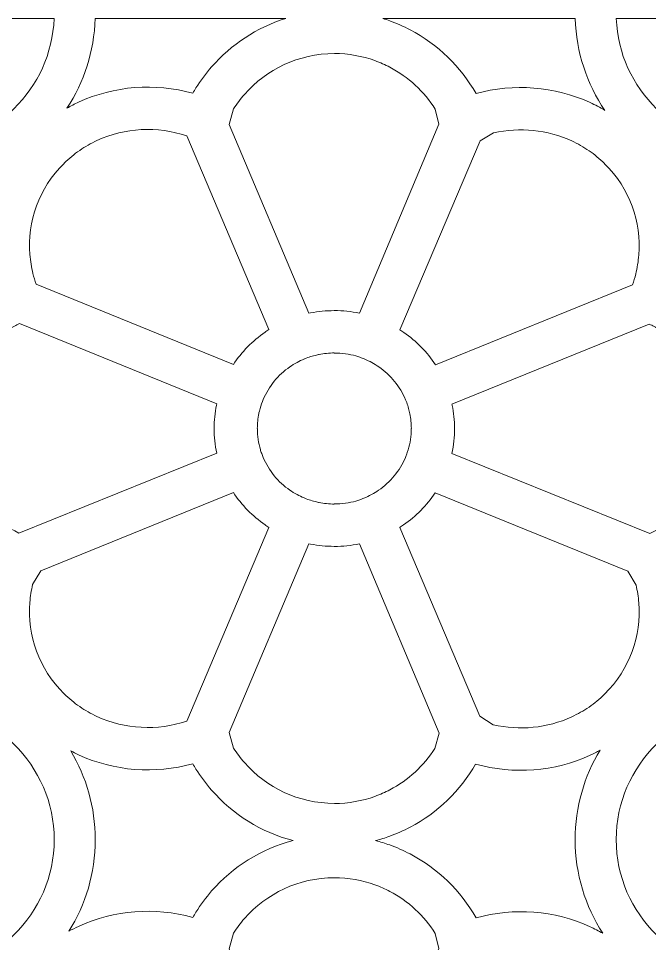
# Model space of a CAD drawing. Header units: millimetres. Extents: x -1200 to 1200, y -590 to 590.
# Drawn here: x 48.3 to 349.9, y 147.8 to 590 of the extents above; entities that cross this region are included whole.
import ezdxf

# ---------------------------------------------------------------- set-up
doc = ezdxf.new("R2010")
doc.units = ezdxf.units.MM
doc.header["$MEASUREMENT"] = 0
doc.layers.add('Layer 1', color=7, linetype='Continuous')

msp = doc.modelspace()

# ---------------------------------------------------------------- linework, layer by layer
at = {"layer": 'Layer 1', "color": 250, "lineweight": 20}
for points, knots in [([(-65.9923, 589.9734), (-65.9923, 589.9734), (65.3588, 589.9734), (65.3588, 589.9734), (64.7202, 573.1714), (57.4929, 557.9916), (46.1286, 546.8417), (34.2185, 535.1566), (17.7952, 527.9271), (-0.3137, 527.9267), (-0.3137, 527.9267), (-0.3137, 527.9644), (-0.3137, 527.9644), (-0.3137, 527.9644), (-0.3161, 527.9644), (-0.3161, 527.9644), (-0.3161, 527.9644), (-0.3213, 527.9644), (-0.3213, 527.9644), (-0.3213, 527.9644), (-0.3213, 527.9267), (-0.3213, 527.9267), (-18.4281, 527.9277), (-34.8496, 535.1566), (-46.7587, 546.8404), (-58.1238, 557.9899), (-65.3537, 573.1707), (-65.9923, 589.9734)], [0, 0, 0, 0, 0.11111111, 0.11111111, 0.11111111, 0.22222222, 0.22222222, 0.22222222, 0.33333333, 0.33333333, 0.33333333, 0.44444444, 0.44444444, 0.44444444, 0.55555556, 0.55555556, 0.55555556, 0.66666667, 0.66666667, 0.66666667, 0.77777778, 0.77777778, 0.77777778, 0.88888889, 0.88888889, 0.88888889, 1, 1, 1, 1]), ([(84.9792, 589.9734), (84.9792, 589.9734), (176.025, 589.9734), (176.025, 589.9734), (162.168, 585.6434), (149.9743, 577.5489), (140.6436, 566.8897), (137.8828, 563.7365), (135.373, 560.3554), (133.1475, 556.7807), (132.6223, 555.9368), (132.1127, 555.0841), (131.6206, 554.2242), (113.5585, 559.2512), (94.0999, 557.8435), (77.0349, 549.9651), (75.1725, 549.1052), (73.3243, 548.156), (71.4968, 547.1195), (79.634, 559.5307), (84.5219, 574.2024), (84.9792, 589.9734)], [0, 0, 0, 0, 0.14285714, 0.14285714, 0.14285714, 0.28571429, 0.28571429, 0.28571429, 0.42857143, 0.42857143, 0.42857143, 0.57142857, 0.57142857, 0.57142857, 0.71428571, 0.71428571, 0.71428571, 0.85714286, 0.85714286, 0.85714286, 1, 1, 1, 1]), ([(222.5067, 589.9734), (222.5067, 589.9734), (314.3888, 589.9734), (314.3888, 589.9734), (314.8593, 573.7438), (320.0229, 558.6797), (328.5898, 546.0441), (326.2648, 547.4343), (323.9054, 548.6809), (321.5212, 549.7814), (304.4768, 557.6508), (285.0413, 559.064), (266.9965, 554.0576), (259.6689, 566.994), (248.7018, 577.6272), (235.4736, 584.5762), (232.2506, 586.2696), (229.0001, 587.7133), (225.7468, 588.887), (224.6785, 589.2723), (223.5976, 589.6343), (222.5067, 589.9734)], [0, 0, 0, 0, 0.14285714, 0.14285714, 0.14285714, 0.28571429, 0.28571429, 0.28571429, 0.42857143, 0.42857143, 0.42857143, 0.57142857, 0.57142857, 0.57142857, 0.71428571, 0.71428571, 0.71428571, 0.85714286, 0.85714286, 0.85714286, 1, 1, 1, 1]), ([(334.0093, 589.9734), (334.0093, 589.9734), (465.3604, 589.9734), (465.3604, 589.9734), (464.7218, 573.1714), (457.4946, 557.9916), (446.1303, 546.8417), (434.2201, 535.1566), (417.7968, 527.9271), (399.688, 527.9267), (399.688, 527.9267), (399.688, 527.9644), (399.688, 527.9644), (399.688, 527.9644), (399.6855, 527.9644), (399.6855, 527.9644), (399.6855, 527.9644), (399.6803, 527.9644), (399.6803, 527.9644), (399.6803, 527.9644), (399.6803, 527.9267), (399.6803, 527.9267), (381.5736, 527.9277), (365.1521, 535.1566), (353.2429, 546.8404), (341.8779, 557.9899), (334.6479, 573.1707), (334.0093, 589.9734)], [0, 0, 0, 0, 0.11111111, 0.11111111, 0.11111111, 0.22222222, 0.22222222, 0.22222222, 0.33333333, 0.33333333, 0.33333333, 0.44444444, 0.44444444, 0.44444444, 0.55555556, 0.55555556, 0.55555556, 0.66666667, 0.66666667, 0.66666667, 0.77777778, 0.77777778, 0.77777778, 0.88888889, 0.88888889, 0.88888889, 1, 1, 1, 1]), ([(249.2026, 539.3969), (249.2026, 539.3969), (247.5215, 546.6145), (247.5215, 546.6145), (242.1756, 555.0848), (234.6648, 562.0475), (225.7677, 566.7213), (223.577, 567.8721), (221.1935, 568.9164), (218.6291, 569.8416), (212.5486, 572.0343), (206.0332, 573.2313), (199.2887, 573.2316), (199.2887, 573.2316), (199.2887, 573.1919), (199.2887, 573.1919), (199.2887, 573.1919), (199.2824, 573.1919), (199.2824, 573.1919), (182.1456, 573.1919), (166.7809, 565.6496), (156.3352, 553.7168), (154.4278, 551.5381), (152.6822, 549.213), (151.1193, 546.7637), (151.1193, 546.7637), (149.0919, 539.3042), (149.0919, 539.3042), (149.0919, 539.3042), (187.1651, 449.0599), (187.1651, 449.0599), (187.1651, 449.0599), (187.909, 449.2074), (187.909, 449.2074), (191.5833, 449.9338), (195.3814, 450.3164), (199.2667, 450.3174), (199.2667, 450.3174), (199.2667, 450.3567), (199.2667, 450.3567), (199.2667, 450.3567), (199.2779, 450.3567), (199.2779, 450.3567), (203.3351, 450.3567), (207.3411, 449.9205), (211.248, 449.0958), (211.248, 449.0958), (249.2026, 539.3969), (249.2026, 539.3969)], [0, 0, 0, 0, 0.0625, 0.0625, 0.0625, 0.125, 0.125, 0.125, 0.1875, 0.1875, 0.1875, 0.25, 0.25, 0.25, 0.3125, 0.3125, 0.3125, 0.375, 0.375, 0.375, 0.4375, 0.4375, 0.4375, 0.5, 0.5, 0.5, 0.5625, 0.5625, 0.5625, 0.625, 0.625, 0.625, 0.6875, 0.6875, 0.6875, 0.75, 0.75, 0.75, 0.8125, 0.8125, 0.8125, 0.875, 0.875, 0.875, 0.9375, 0.9375, 0.9375, 1, 1, 1, 1]), ([(56.7455, 462.8973), (56.7455, 462.8973), (151.0266, 424.5537), (151.0266, 424.5537), (155.012, 430.5754), (160.1528, 435.8172), (166.1457, 439.9788), (166.7701, 440.4127), (167.3895, 440.8274), (168.0078, 441.225), (168.0078, 441.225), (128.7095, 533.8995), (128.7095, 533.8995), (114.6564, 538.5572), (99.2359, 537.813), (85.8511, 531.6339), (82.9278, 530.2837), (80.1564, 528.7206), (77.5773, 526.9478), (74.9957, 525.1732), (72.4901, 523.1116), (70.0913, 520.7611), (70.0913, 520.7611), (70.1115, 520.7413), (70.1115, 520.7413), (70.1115, 520.7413), (70.1017, 520.732), (70.1017, 520.732), (57.9952, 508.855), (52.5729, 492.8513), (53.7869, 477.1408), (54.03, 473.9928), (54.5117, 470.9395), (55.2308, 468.0187), (55.6564, 466.2886), (56.1607, 464.5791), (56.7455, 462.8973)], [0, 0, 0, 0, 0.08333333, 0.08333333, 0.08333333, 0.16666667, 0.16666667, 0.16666667, 0.25, 0.25, 0.25, 0.33333333, 0.33333333, 0.33333333, 0.41666667, 0.41666667, 0.41666667, 0.5, 0.5, 0.5, 0.58333333, 0.58333333, 0.58333333, 0.66666667, 0.66666667, 0.66666667, 0.75, 0.75, 0.75, 0.83333333, 0.83333333, 0.83333333, 0.91666667, 0.91666667, 0.91666667, 1, 1, 1, 1]), ([(247.6181, 424.4062), (247.6181, 424.4062), (341.8081, 462.7122), (341.8081, 462.7122), (342.393, 464.394), (342.8995, 466.1045), (343.3253, 467.8349), (344.0444, 470.7558), (344.5261, 473.8087), (344.7692, 476.9571), (345.9833, 492.6675), (340.5609, 508.6713), (328.4544, 520.5483), (328.4544, 520.5483), (328.4447, 520.5575), (328.4447, 520.5575), (328.4447, 520.5575), (328.4649, 520.5774), (328.4649, 520.5774), (326.066, 522.9281), (323.5608, 524.9898), (320.9789, 526.764), (318.4001, 528.5372), (315.6284, 530.1002), (312.705, 531.4498), (301.0602, 536.8261), (287.8729, 538.0877), (275.3866, 535.2576), (275.3866, 535.2576), (268.919, 531.5264), (268.919, 531.5264), (268.919, 531.5264), (230.6163, 441.2007), (230.6163, 441.2007), (231.2674, 440.7846), (231.9071, 440.3593), (232.5321, 439.923), (238.5107, 435.7525), (243.6401, 430.4792), (247.6181, 424.4062)], [0, 0, 0, 0, 0.07692308, 0.07692308, 0.07692308, 0.15384615, 0.15384615, 0.15384615, 0.23076923, 0.23076923, 0.23076923, 0.30769231, 0.30769231, 0.30769231, 0.38461538, 0.38461538, 0.38461538, 0.46153846, 0.46153846, 0.46153846, 0.53846154, 0.53846154, 0.53846154, 0.61538462, 0.61538462, 0.61538462, 0.69230769, 0.69230769, 0.69230769, 0.76923077, 0.76923077, 0.76923077, 0.84615385, 0.84615385, 0.84615385, 0.92307692, 0.92307692, 0.92307692, 1, 1, 1, 1]), ([(143.1164, 405.8046), (143.1164, 405.8046), (48.8511, 444.086), (48.8511, 444.086), (47.1896, 443.2925), (45.5883, 442.4343), (44.0506, 441.5131), (41.3518, 439.8956), (38.7982, 438.0712), (36.4161, 436.0632), (24.2534, 425.815), (16.5651, 410.741), (16.5651, 393.9283), (16.5651, 393.9283), (16.5651, 393.9218), (16.5651, 393.9218), (16.5651, 393.9218), (16.525, 393.9218), (16.525, 393.9218), (16.5253, 387.3051), (17.745, 380.9122), (19.9806, 374.9473), (20.9233, 372.4309), (21.9881, 370.0928), (23.1607, 367.9436), (28.793, 357.6227), (37.6859, 349.2003), (48.5253, 343.9452), (48.5253, 343.9452), (143.0938, 382.2053), (143.0938, 382.2053), (142.2501, 386.0442), (141.8054, 389.9823), (141.8054, 393.9701), (141.8054, 393.9701), (141.8054, 393.981), (141.8054, 393.981), (141.8054, 393.981), (141.8455, 393.981), (141.8455, 393.981), (141.8465, 397.7819), (142.2347, 401.5011), (142.972, 405.0995), (142.972, 405.0995), (143.1164, 405.8046), (143.1164, 405.8046)], [0, 0, 0, 0, 0.06666667, 0.06666667, 0.06666667, 0.13333333, 0.13333333, 0.13333333, 0.2, 0.2, 0.2, 0.26666667, 0.26666667, 0.26666667, 0.33333333, 0.33333333, 0.33333333, 0.4, 0.4, 0.4, 0.46666667, 0.46666667, 0.46666667, 0.53333333, 0.53333333, 0.53333333, 0.6, 0.6, 0.6, 0.66666667, 0.66666667, 0.66666667, 0.73333333, 0.73333333, 0.73333333, 0.8, 0.8, 0.8, 0.86666667, 0.86666667, 0.86666667, 0.93333333, 0.93333333, 0.93333333, 1, 1, 1, 1]), ([(349.7043, 443.9022), (349.7043, 443.9022), (255.4983, 405.6452), (255.4983, 405.6452), (255.5746, 405.316), (255.6235, 405.1063), (255.642, 405.0142), (255.642, 405.0142), (255.642, 404.9745), (255.642, 404.9745), (256.3413, 401.5274), (256.7096, 397.8531), (256.7106, 393.981), (256.7106, 393.981), (256.7507, 393.981), (256.7507, 393.981), (256.7507, 393.981), (256.7507, 393.9701), (256.7507, 393.9701), (256.7507, 389.9091), (256.2952, 385.9141), (255.4334, 382.0342), (255.4334, 382.0342), (350.0304, 343.7621), (350.0304, 343.7621), (360.8691, 349.017), (369.7628, 357.439), (375.3955, 367.7595), (376.568, 369.9087), (377.6328, 372.2471), (378.5755, 374.7632), (380.8112, 380.7284), (382.0308, 387.121), (382.0311, 393.7384), (382.0311, 393.7384), (381.9911, 393.7384), (381.9911, 393.7384), (381.9911, 393.7384), (381.9911, 393.7442), (381.9911, 393.7442), (381.9911, 410.5572), (374.3027, 425.6315), (362.1404, 435.8798), (359.758, 437.8877), (357.2046, 439.7122), (354.5058, 441.3294), (352.9684, 442.2508), (351.3655, 443.1087), (349.7043, 443.9022)], [0, 0, 0, 0, 0.0625, 0.0625, 0.0625, 0.125, 0.125, 0.125, 0.1875, 0.1875, 0.1875, 0.25, 0.25, 0.25, 0.3125, 0.3125, 0.3125, 0.375, 0.375, 0.375, 0.4375, 0.4375, 0.4375, 0.5, 0.5, 0.5, 0.5625, 0.5625, 0.5625, 0.625, 0.625, 0.625, 0.6875, 0.6875, 0.6875, 0.75, 0.75, 0.75, 0.8125, 0.8125, 0.8125, 0.875, 0.875, 0.875, 0.9375, 0.9375, 0.9375, 1, 1, 1, 1]), ([(164.5497, 382.0089), (164.6607, 381.6981), (164.774, 381.3936), (164.8895, 381.0959), (164.8895, 381.0959), (165.2822, 380.1669), (165.2822, 380.1669), (167.9757, 373.7941), (172.4326, 368.3586), (178.0364, 364.467), (179.045, 363.7666), (180.1939, 363.0648), (181.477, 362.3664), (182.4804, 361.8203), (183.5835, 361.2919), (184.7847, 360.7889), (184.7847, 360.7889), (184.8228, 360.7736), (184.8228, 360.7736), (184.8228, 360.7736), (184.8646, 360.7564), (184.8646, 360.7564), (184.8646, 360.7564), (185.1847, 360.626), (185.1847, 360.626), (186.9795, 359.8948), (188.8601, 359.2967), (190.8108, 358.8467), (191.7744, 358.6243), (191.7518, 358.612), (191.9534, 358.5723), (194.3138, 358.1056), (196.7601, 357.8596), (199.2667, 357.8592), (199.2667, 357.8592), (199.2667, 357.8989), (199.2667, 357.8989), (199.2667, 357.8989), (199.2779, 357.8989), (199.2779, 357.8989), (202.9375, 357.8989), (206.3869, 358.3865), (209.5677, 359.2936), (210.1278, 359.4534), (210.7566, 359.6536), (211.4524, 359.8924), (211.9568, 360.0659), (212.4422, 360.2442), (212.9103, 360.4262), (212.9103, 360.4262), (213.303, 360.5915), (213.303, 360.5915), (213.303, 360.5915), (213.3082, 360.5936), (213.3082, 360.5936), (213.3082, 360.5936), (213.3888, 360.6332), (213.3888, 360.6332), (214.6325, 361.1407), (215.8539, 361.7203), (217.0456, 362.3661), (218.2119, 362.9977), (219.3455, 363.695), (220.4399, 364.4516), (226.0645, 368.3402), (230.5246, 373.726), (233.2087, 380.0098), (233.2087, 380.0098), (233.2463, 380.0974), (233.2463, 380.0974), (233.2463, 380.0974), (233.2453, 380.0978), (233.2453, 380.0978), (233.5, 380.6972), (233.7381, 381.3022), (233.9575, 381.9103), (234.2132, 382.6183), (234.4231, 383.2438), (234.5839, 383.781), (235.5336, 386.9516), (236.0442, 390.3686), (236.0442, 393.9701), (236.0442, 393.9701), (236.0442, 393.981), (236.0442, 393.981), (236.0442, 393.981), (236.0847, 393.981), (236.0847, 393.981), (236.0843, 396.29), (235.8298, 398.6565), (235.3466, 401.048), (235.3466, 401.048), (235.3394, 401.0463), (235.3394, 401.0463), (235.3394, 401.0463), (235.1081, 402.1906), (235.1081, 402.1906), (234.6554, 404.1026), (234.0639, 405.9217), (233.3486, 407.6343), (233.3486, 407.6343), (233.3214, 407.7), (233.3214, 407.7), (230.6585, 414.0426), (226.1981, 419.4843), (220.5609, 423.4173), (219.4417, 424.1982), (218.304, 424.9061), (217.1548, 425.534), (216.1326, 426.0925), (214.9077, 426.6673), (213.4819, 427.2538), (213.4819, 427.2538), (213.4909, 427.2744), (213.4909, 427.2744), (213.4909, 427.2744), (212.165, 427.7945), (212.165, 427.7945), (211.9313, 427.88), (211.6945, 427.9649), (211.4527, 428.048), (210.757, 428.2869), (210.1282, 428.4871), (209.568, 428.6468), (206.3869, 429.554), (202.9375, 430.0415), (199.2779, 430.0415), (199.2779, 430.0415), (199.2667, 430.0415), (199.2667, 430.0415), (199.2667, 430.0415), (199.2667, 430.0813), (199.2667, 430.0813), (196.7605, 430.0809), (194.3145, 429.8349), (191.9534, 429.3678), (191.7357, 429.325), (191.7814, 429.3175), (190.8108, 429.0937), (188.8605, 428.6441), (186.9795, 428.0453), (185.1844, 427.3141), (185.1844, 427.3141), (185.0191, 427.2466), (185.0191, 427.2466), (183.7266, 426.7142), (182.5449, 426.1551), (181.4763, 425.5738), (180.1935, 424.8757), (179.0447, 424.1735), (178.0361, 423.4731), (172.4326, 419.5815), (167.9761, 414.1463), (165.2822, 407.7732), (165.2822, 407.7732), (164.9013, 406.8726), (164.9013, 406.8726), (164.3391, 405.4194), (163.8606, 403.8765), (163.4714, 402.2491), (163.2419, 401.29), (163.2353, 401.3355), (163.1934, 401.1319), (162.7211, 398.8252), (162.4718, 396.4334), (162.4714, 393.981), (162.4714, 393.981), (162.5119, 393.981), (162.5119, 393.981), (162.5119, 393.981), (162.5119, 393.9701), (162.5119, 393.9701), (162.5119, 390.3758), (163.0106, 386.9865), (163.938, 383.8604), (164.1009, 383.3108), (164.306, 382.6915), (164.5497, 382.0089)], [0, 0, 0, 0, 0.01694915, 0.01694915, 0.01694915, 0.03389831, 0.03389831, 0.03389831, 0.05084746, 0.05084746, 0.05084746, 0.06779661, 0.06779661, 0.06779661, 0.08474576, 0.08474576, 0.08474576, 0.10169492, 0.10169492, 0.10169492, 0.11864407, 0.11864407, 0.11864407, 0.13559322, 0.13559322, 0.13559322, 0.15254237, 0.15254237, 0.15254237, 0.16949153, 0.16949153, 0.16949153, 0.18644068, 0.18644068, 0.18644068, 0.20338983, 0.20338983, 0.20338983, 0.22033898, 0.22033898, 0.22033898, 0.23728814, 0.23728814, 0.23728814, 0.25423729, 0.25423729, 0.25423729, 0.27118644, 0.27118644, 0.27118644, 0.28813559, 0.28813559, 0.28813559, 0.30508475, 0.30508475, 0.30508475, 0.3220339, 0.3220339, 0.3220339, 0.33898305, 0.33898305, 0.33898305, 0.3559322, 0.3559322, 0.3559322, 0.37288136, 0.37288136, 0.37288136, 0.38983051, 0.38983051, 0.38983051, 0.40677966, 0.40677966, 0.40677966, 0.42372881, 0.42372881, 0.42372881, 0.44067797, 0.44067797, 0.44067797, 0.45762712, 0.45762712, 0.45762712, 0.47457627, 0.47457627, 0.47457627, 0.49152542, 0.49152542, 0.49152542, 0.50847458, 0.50847458, 0.50847458, 0.52542373, 0.52542373, 0.52542373, 0.54237288, 0.54237288, 0.54237288, 0.55932203, 0.55932203, 0.55932203, 0.57627119, 0.57627119, 0.57627119, 0.59322034, 0.59322034, 0.59322034, 0.61016949, 0.61016949, 0.61016949, 0.62711864, 0.62711864, 0.62711864, 0.6440678, 0.6440678, 0.6440678, 0.66101695, 0.66101695, 0.66101695, 0.6779661, 0.6779661, 0.6779661, 0.69491525, 0.69491525, 0.69491525, 0.71186441, 0.71186441, 0.71186441, 0.72881356, 0.72881356, 0.72881356, 0.74576271, 0.74576271, 0.74576271, 0.76271186, 0.76271186, 0.76271186, 0.77966102, 0.77966102, 0.77966102, 0.79661017, 0.79661017, 0.79661017, 0.81355932, 0.81355932, 0.81355932, 0.83050847, 0.83050847, 0.83050847, 0.84745763, 0.84745763, 0.84745763, 0.86440678, 0.86440678, 0.86440678, 0.88135593, 0.88135593, 0.88135593, 0.89830508, 0.89830508, 0.89830508, 0.91525424, 0.91525424, 0.91525424, 0.93220339, 0.93220339, 0.93220339, 0.94915254, 0.94915254, 0.94915254, 0.96610169, 0.96610169, 0.96610169, 0.98305085, 0.98305085, 0.98305085, 1, 1, 1, 1]), ([(59.0335, 325.9736), (59.0335, 325.9736), (55.0854, 319.3192), (55.0854, 319.3192), (54.4464, 316.5811), (54.0136, 313.7318), (53.7869, 310.7979), (52.5718, 295.0645), (57.9791, 279.0601), (70.0616, 267.2087), (70.0616, 267.2087), (70.1017, 267.2087), (70.1017, 267.2087), (70.1017, 267.2087), (70.1115, 267.1991), (70.1115, 267.1991), (70.1115, 267.1991), (70.0913, 267.1793), (70.0913, 267.1793), (72.4904, 264.8285), (74.9957, 262.7662), (77.5773, 260.992), (80.1568, 259.2185), (82.9278, 257.6551), (85.8508, 256.3059), (99.2359, 250.1258), (114.6575, 249.3822), (128.7108, 254.0407), (128.7108, 254.0407), (168.0078, 346.7134), (168.0078, 346.7134), (167.3898, 347.111), (166.7701, 347.5274), (166.1461, 347.9613), (160.1525, 352.1233), (155.0109, 357.3634), (151.0255, 363.3857), (151.0255, 363.3857), (59.0335, 325.9736), (59.0335, 325.9736)], [0, 0, 0, 0, 0.07692308, 0.07692308, 0.07692308, 0.15384615, 0.15384615, 0.15384615, 0.23076923, 0.23076923, 0.23076923, 0.30769231, 0.30769231, 0.30769231, 0.38461538, 0.38461538, 0.38461538, 0.46153846, 0.46153846, 0.46153846, 0.53846154, 0.53846154, 0.53846154, 0.61538462, 0.61538462, 0.61538462, 0.69230769, 0.69230769, 0.69230769, 0.76923077, 0.76923077, 0.76923077, 0.84615385, 0.84615385, 0.84615385, 0.92307692, 0.92307692, 0.92307692, 1, 1, 1, 1]), ([(339.523, 325.7898), (339.523, 325.7898), (247.4389, 363.2396), (247.4389, 363.2396), (243.4385, 357.218), (238.3028, 351.9953), (232.3302, 347.8659), (231.7292, 347.4501), (231.1178, 347.0446), (230.4984, 346.6504), (230.4984, 346.6504), (268.7634, 256.4137), (268.7634, 256.4137), (268.7634, 256.4137), (275.2471, 252.3441), (275.2471, 252.3441), (287.7742, 249.4736), (301.017, 250.7263), (312.705, 256.1228), (315.6284, 257.4724), (318.4001, 259.0355), (320.9789, 260.8086), (323.5608, 262.5828), (326.066, 264.6444), (328.4649, 266.9952), (328.4649, 266.9952), (328.4447, 267.0151), (328.4447, 267.0151), (328.4447, 267.0151), (328.4544, 267.0243), (328.4544, 267.0243), (340.5609, 278.9013), (345.9833, 294.9047), (344.7692, 310.6155), (344.5425, 313.5483), (344.1086, 316.3977), (343.4693, 319.1348), (343.4693, 319.1348), (339.523, 325.7898), (339.523, 325.7898)], [0, 0, 0, 0, 0.07692308, 0.07692308, 0.07692308, 0.15384615, 0.15384615, 0.15384615, 0.23076923, 0.23076923, 0.23076923, 0.30769231, 0.30769231, 0.30769231, 0.38461538, 0.38461538, 0.38461538, 0.46153846, 0.46153846, 0.46153846, 0.53846154, 0.53846154, 0.53846154, 0.61538462, 0.61538462, 0.61538462, 0.69230769, 0.69230769, 0.69230769, 0.76923077, 0.76923077, 0.76923077, 0.84615385, 0.84615385, 0.84615385, 0.92307692, 0.92307692, 0.92307692, 1, 1, 1, 1]), ([(247.337, 241.0344), (247.337, 241.0344), (249.315, 248.2752), (249.315, 248.2752), (249.315, 248.2752), (211.248, 338.8436), (211.248, 338.8436), (207.3411, 338.0183), (203.3355, 337.5837), (199.2779, 337.5837), (199.2779, 337.5837), (199.2667, 337.5837), (199.2667, 337.5837), (199.2667, 337.5837), (199.2667, 337.623), (199.2667, 337.623), (195.3818, 337.6241), (191.5833, 338.0066), (187.909, 338.7328), (187.909, 338.7328), (187.1654, 338.8802), (187.1654, 338.8802), (187.1654, 338.8802), (149.0601, 248.562), (149.0601, 248.562), (149.0601, 248.562), (151.1186, 241.1764), (151.1186, 241.1764), (152.6818, 238.7268), (154.4274, 236.4023), (156.3352, 234.2233), (166.7809, 222.2905), (182.1456, 214.7482), (199.2824, 214.7482), (199.2824, 214.7482), (199.2887, 214.7482), (199.2887, 214.7482), (199.2887, 214.7482), (199.2887, 214.7085), (199.2887, 214.7085), (206.0332, 214.7089), (212.5486, 215.9058), (218.6291, 218.0985), (221.1935, 219.0237), (223.5767, 220.0677), (225.7677, 221.2188), (234.5626, 225.8386), (242.0033, 232.6955), (247.337, 241.0344)], [0, 0, 0, 0, 0.0625, 0.0625, 0.0625, 0.125, 0.125, 0.125, 0.1875, 0.1875, 0.1875, 0.25, 0.25, 0.25, 0.3125, 0.3125, 0.3125, 0.375, 0.375, 0.375, 0.4375, 0.4375, 0.4375, 0.5, 0.5, 0.5, 0.5625, 0.5625, 0.5625, 0.625, 0.625, 0.625, 0.6875, 0.6875, 0.6875, 0.75, 0.75, 0.75, 0.8125, 0.8125, 0.8125, 0.875, 0.875, 0.875, 0.9375, 0.9375, 0.9375, 1, 1, 1, 1]), ([(65.3679, 197.4374), (65.3679, 197.4374), (65.3679, 197.4398), (65.3679, 197.4398), (65.3679, 197.4398), (65.4062, 197.4398), (65.4062, 197.4398), (65.4058, 215.2064), (58.037, 231.3192), (46.1269, 243.004), (34.2178, 254.6881), (17.7963, 261.9169), (-0.3109, 261.9179), (-0.3109, 261.9179), (-0.3109, 261.8803), (-0.3109, 261.8803), (-0.3109, 261.8803), (-0.3161, 261.8803), (-0.3161, 261.8803), (-0.3161, 261.8803), (-0.3185, 261.8803), (-0.3185, 261.8803), (-0.3185, 261.8803), (-0.3185, 261.9179), (-0.3185, 261.9179), (-18.4271, 261.9176), (-34.8506, 254.6881), (-46.7604, 243.0026), (-58.6692, 231.3182), (-66.0374, 215.2071), (-66.0384, 197.4425), (-66.0384, 197.4425), (-66, 197.4425), (-66, 197.4425), (-66, 197.4425), (-66, 197.4374), (-66, 197.4374), (-66, 197.4374), (-66, 197.435), (-66, 197.435), (-66, 197.435), (-66.0384, 197.435), (-66.0384, 197.435), (-66.0381, 179.6687), (-58.6692, 163.5558), (-46.7587, 151.871), (-34.8496, 140.1874), (-18.4281, 132.9585), (-0.3213, 132.9575), (-0.3213, 132.9575), (-0.3213, 132.9951), (-0.3213, 132.9951), (-0.3213, 132.9951), (-0.3161, 132.9951), (-0.3161, 132.9951), (-0.3161, 132.9951), (-0.3137, 132.9951), (-0.3137, 132.9951), (-0.3137, 132.9951), (-0.3137, 132.9575), (-0.3137, 132.9575), (17.7952, 132.9578), (34.2185, 140.1874), (46.1286, 151.8724), (58.0377, 163.5568), (65.4051, 179.6676), (65.4062, 197.4322), (65.4062, 197.4322), (65.3679, 197.4322), (65.3679, 197.4322), (65.3679, 197.4322), (65.3679, 197.4374), (65.3679, 197.4374)], [0, 0, 0, 0, 0.04166667, 0.04166667, 0.04166667, 0.08333333, 0.08333333, 0.08333333, 0.125, 0.125, 0.125, 0.16666667, 0.16666667, 0.16666667, 0.20833333, 0.20833333, 0.20833333, 0.25, 0.25, 0.25, 0.29166667, 0.29166667, 0.29166667, 0.33333333, 0.33333333, 0.33333333, 0.375, 0.375, 0.375, 0.41666667, 0.41666667, 0.41666667, 0.45833333, 0.45833333, 0.45833333, 0.5, 0.5, 0.5, 0.54166667, 0.54166667, 0.54166667, 0.58333333, 0.58333333, 0.58333333, 0.625, 0.625, 0.625, 0.66666667, 0.66666667, 0.66666667, 0.70833333, 0.70833333, 0.70833333, 0.75, 0.75, 0.75, 0.79166667, 0.79166667, 0.79166667, 0.83333333, 0.83333333, 0.83333333, 0.875, 0.875, 0.875, 0.91666667, 0.91666667, 0.91666667, 0.95833333, 0.95833333, 0.95833333, 1, 1, 1, 1]), ([(465.3695, 197.4374), (465.3695, 197.4374), (465.3695, 197.4398), (465.3695, 197.4398), (465.3695, 197.4398), (465.4078, 197.4398), (465.4078, 197.4398), (465.4075, 215.2064), (458.0387, 231.3192), (446.1285, 243.004), (434.2194, 254.6881), (417.7979, 261.9169), (399.6908, 261.9179), (399.6908, 261.9179), (399.6908, 261.8803), (399.6908, 261.8803), (399.6908, 261.8803), (399.6855, 261.8803), (399.6855, 261.8803), (399.6855, 261.8803), (399.6831, 261.8803), (399.6831, 261.8803), (399.6831, 261.8803), (399.6831, 261.9179), (399.6831, 261.9179), (381.5746, 261.9176), (365.151, 254.6881), (353.2412, 243.0026), (341.3324, 231.3182), (333.9643, 215.2071), (333.9633, 197.4425), (333.9633, 197.4425), (334.0016, 197.4425), (334.0016, 197.4425), (334.0016, 197.4425), (334.0016, 197.4374), (334.0016, 197.4374), (334.0016, 197.4374), (334.0016, 197.435), (334.0016, 197.435), (334.0016, 197.435), (333.9633, 197.435), (333.9633, 197.435), (333.9636, 179.6687), (341.3324, 163.5558), (353.2429, 151.871), (365.1521, 140.1874), (381.5736, 132.9585), (399.6803, 132.9575), (399.6803, 132.9575), (399.6803, 132.9951), (399.6803, 132.9951), (399.6803, 132.9951), (399.6855, 132.9951), (399.6855, 132.9951), (399.6855, 132.9951), (399.688, 132.9951), (399.688, 132.9951), (399.688, 132.9951), (399.688, 132.9575), (399.688, 132.9575), (417.7968, 132.9578), (434.2201, 140.1874), (446.1303, 151.8724), (458.0394, 163.5568), (465.4068, 179.6676), (465.4078, 197.4322), (465.4078, 197.4322), (465.3695, 197.4322), (465.3695, 197.4322), (465.3695, 197.4322), (465.3695, 197.4374), (465.3695, 197.4374)], [0, 0, 0, 0, 0.04166667, 0.04166667, 0.04166667, 0.08333333, 0.08333333, 0.08333333, 0.125, 0.125, 0.125, 0.16666667, 0.16666667, 0.16666667, 0.20833333, 0.20833333, 0.20833333, 0.25, 0.25, 0.25, 0.29166667, 0.29166667, 0.29166667, 0.33333333, 0.33333333, 0.33333333, 0.375, 0.375, 0.375, 0.41666667, 0.41666667, 0.41666667, 0.45833333, 0.45833333, 0.45833333, 0.5, 0.5, 0.5, 0.54166667, 0.54166667, 0.54166667, 0.58333333, 0.58333333, 0.58333333, 0.625, 0.625, 0.625, 0.66666667, 0.66666667, 0.66666667, 0.70833333, 0.70833333, 0.70833333, 0.75, 0.75, 0.75, 0.79166667, 0.79166667, 0.79166667, 0.83333333, 0.83333333, 0.83333333, 0.875, 0.875, 0.875, 0.91666667, 0.91666667, 0.91666667, 0.95833333, 0.95833333, 0.95833333, 1, 1, 1, 1]), ([(72.4448, 153.6316), (73.9622, 154.4638), (75.494, 155.2371), (77.0349, 155.9485), (94.0999, 163.8268), (113.5585, 165.2345), (131.6206, 160.2076), (132.1127, 161.0675), (132.6223, 161.9202), (133.1475, 162.764), (135.373, 166.3387), (137.8828, 169.7198), (140.6436, 172.873), (150.7527, 184.4215), (164.223, 192.9593), (179.528, 196.9607), (164.223, 200.9622), (150.7527, 209.5019), (140.6436, 221.0505), (137.8828, 224.2037), (135.373, 227.5847), (133.1475, 231.1595), (132.6223, 232.0033), (132.1124, 232.8546), (131.6206, 233.7145), (113.5585, 228.6872), (94.0992, 230.0956), (77.0346, 237.9743), (75.7877, 238.5498), (74.5468, 239.1647), (73.3149, 239.8194), (80.7489, 227.3951), (85.0151, 212.9121), (85.0154, 197.4398), (85.0154, 197.4398), (85.0538, 197.4398), (85.0538, 197.4398), (85.0538, 197.4398), (85.0538, 197.4374), (85.0538, 197.4374), (85.0538, 197.4374), (85.0538, 197.4322), (85.0538, 197.4322), (85.0538, 197.4322), (85.0154, 197.4322), (85.0154, 197.4322), (85.0144, 181.3666), (80.4152, 166.3661), (72.4448, 153.6316)], [0, 0, 0, 0, 0.0625, 0.0625, 0.0625, 0.125, 0.125, 0.125, 0.1875, 0.1875, 0.1875, 0.25, 0.25, 0.25, 0.3125, 0.3125, 0.3125, 0.375, 0.375, 0.375, 0.4375, 0.4375, 0.4375, 0.5, 0.5, 0.5, 0.5625, 0.5625, 0.5625, 0.625, 0.625, 0.625, 0.6875, 0.6875, 0.6875, 0.75, 0.75, 0.75, 0.8125, 0.8125, 0.8125, 0.875, 0.875, 0.875, 0.9375, 0.9375, 0.9375, 1, 1, 1, 1]), ([(326.2812, 240.2002), (324.7072, 239.3317), (323.1203, 238.5293), (321.5212, 237.7912), (304.4196, 229.8955), (284.9111, 228.4966), (266.8159, 233.5629), (259.4886, 220.7695), (248.5933, 210.2558), (235.4736, 203.3639), (232.2506, 201.6705), (229.0001, 200.2268), (225.7468, 199.0531), (223.5394, 198.2569), (221.2808, 197.5578), (218.9785, 196.961), (221.2808, 196.3643), (223.5394, 195.6666), (225.7468, 194.8703), (229.0001, 193.6967), (232.2506, 192.253), (235.4736, 190.5596), (248.7018, 183.6106), (259.6689, 172.9774), (266.9965, 160.0409), (285.0413, 165.0474), (304.4768, 163.6342), (321.5212, 155.7647), (323.5535, 154.8264), (325.5673, 153.7825), (327.5577, 152.6338), (319.1966, 165.5801), (314.3543, 180.9467), (314.354, 197.435), (314.354, 197.435), (314.3156, 197.435), (314.3156, 197.435), (314.3156, 197.435), (314.3156, 197.4374), (314.3156, 197.4374), (314.3156, 197.4374), (314.3156, 197.4425), (314.3156, 197.4425), (314.3156, 197.4425), (314.354, 197.4425), (314.354, 197.4425), (314.355, 213.0722), (318.7063, 227.6921), (326.2812, 240.2002)], [0, 0, 0, 0, 0.0625, 0.0625, 0.0625, 0.125, 0.125, 0.125, 0.1875, 0.1875, 0.1875, 0.25, 0.25, 0.25, 0.3125, 0.3125, 0.3125, 0.375, 0.375, 0.375, 0.4375, 0.4375, 0.4375, 0.5, 0.5, 0.5, 0.5625, 0.5625, 0.5625, 0.625, 0.625, 0.625, 0.6875, 0.6875, 0.6875, 0.75, 0.75, 0.75, 0.8125, 0.8125, 0.8125, 0.875, 0.875, 0.875, 0.9375, 0.9375, 0.9375, 1, 1, 1, 1]), ([(249.2026, 145.3803), (249.2026, 145.3803), (247.5215, 152.5979), (247.5215, 152.5979), (242.1756, 161.0682), (234.6648, 168.0308), (225.7677, 172.7046), (223.577, 173.8554), (221.1935, 174.8997), (218.6291, 175.825), (212.5486, 178.0177), (206.0332, 179.2146), (199.2887, 179.2149), (199.2887, 179.2149), (199.2887, 179.1752), (199.2887, 179.1752), (199.2887, 179.1752), (199.2824, 179.1752), (199.2824, 179.1752), (182.1456, 179.1752), (166.7809, 171.6329), (156.3352, 159.7001), (154.4278, 157.5215), (152.6822, 155.1964), (151.1193, 152.747), (151.1193, 152.747), (149.0919, 145.2875), (149.0919, 145.2875), (149.0919, 145.2875), (187.1651, 55.0432), (187.1651, 55.0432), (187.1651, 55.0432), (187.909, 55.1907), (187.909, 55.1907), (191.5833, 55.9171), (195.3814, 56.2997), (199.2667, 56.3007), (199.2667, 56.3007), (199.2667, 56.3401), (199.2667, 56.3401), (199.2667, 56.3401), (199.2779, 56.3401), (199.2779, 56.3401), (203.3351, 56.3401), (207.3411, 55.9038), (211.248, 55.0792), (211.248, 55.0792), (249.2026, 145.3803), (249.2026, 145.3803)], [0, 0, 0, 0, 0.0625, 0.0625, 0.0625, 0.125, 0.125, 0.125, 0.1875, 0.1875, 0.1875, 0.25, 0.25, 0.25, 0.3125, 0.3125, 0.3125, 0.375, 0.375, 0.375, 0.4375, 0.4375, 0.4375, 0.5, 0.5, 0.5, 0.5625, 0.5625, 0.5625, 0.625, 0.625, 0.625, 0.6875, 0.6875, 0.6875, 0.75, 0.75, 0.75, 0.8125, 0.8125, 0.8125, 0.875, 0.875, 0.875, 0.9375, 0.9375, 0.9375, 1, 1, 1, 1])]:
    msp.add_open_spline(points, degree=3, knots=knots, dxfattribs=at)

doc.saveas('drawing.dxf')
